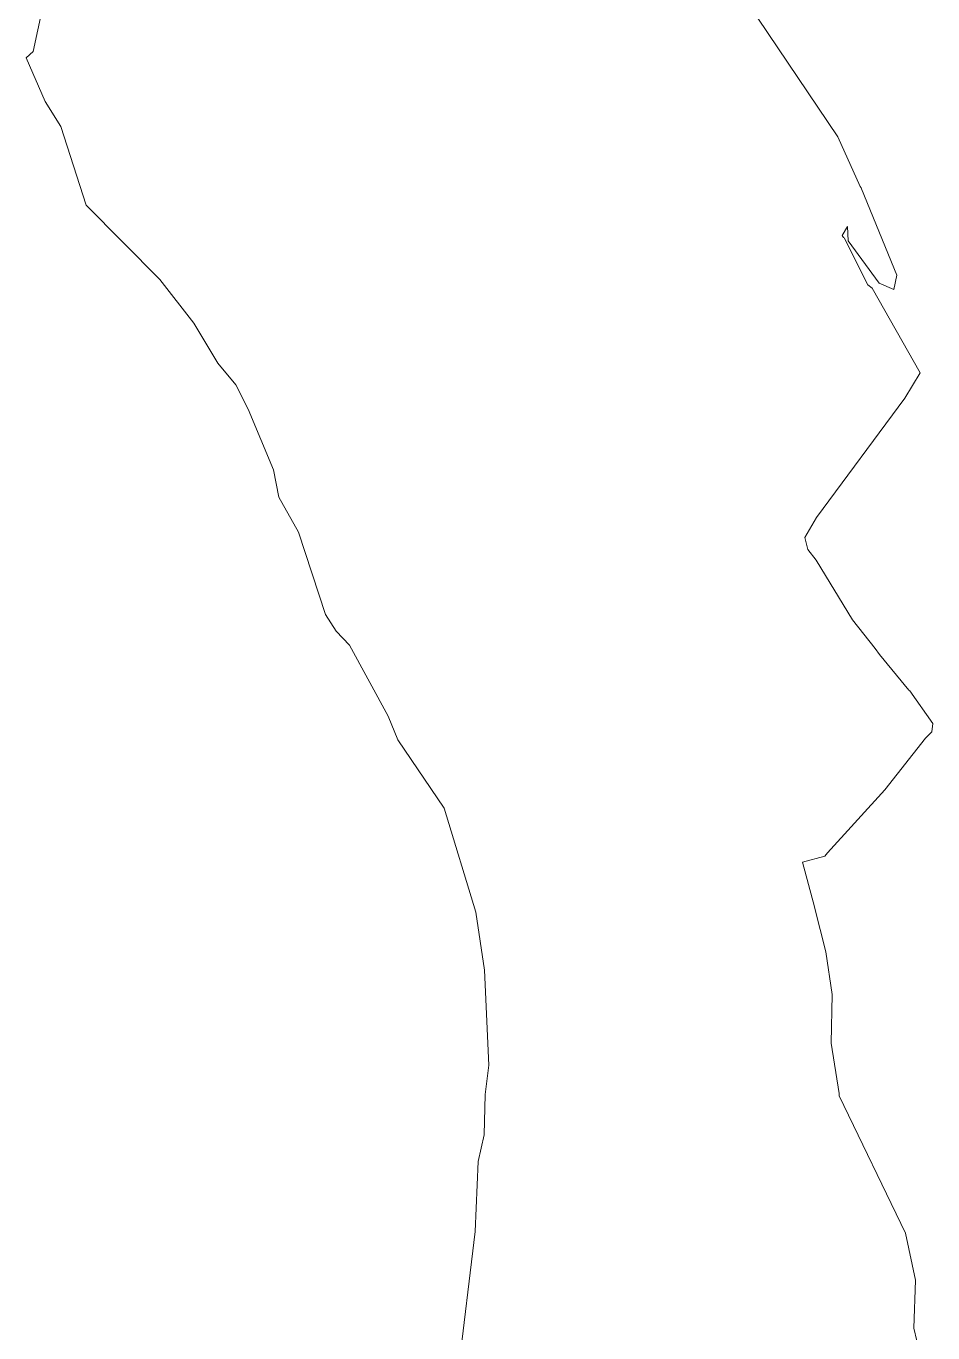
# Model space of a CAD drawing. Header units: metres. Extents: x 809241 to 811075, y 9156873 to 9158251.
# Drawn here: x 809988.2 to 810027.4, y 9157986.3 to 9158042.9 of the extents above; entities that cross this region are included whole.
import ezdxf

# ---------------------------------------------------------------- set-up
doc = ezdxf.new("R2010")
doc.units = ezdxf.units.M
doc.layers.add('C-TOPO-MAJR', color=9, linetype='Continuous')

msp = doc.modelspace()

# ---------------------------------------------------------------- linework, layer by layer
at = {"layer": 'C-TOPO-MAJR', "color": 9, "linetype": 'Continuous', "lineweight": 5}
for points, elevation in [([(810006.9, 9157984.616), (810007.648, 9157990.7), (810007.777, 9157993.732), (810008.03, 9157994.876), (810008.076, 9157996.634), (810008.236, 9157997.893), (810008.051, 9158002.003), (810007.667, 9158004.523), (810006.296, 9158009.011), (810004.288, 9158011.977), (810003.87, 9158013.002), (810002.198, 9158016.074), (810001.627, 9158016.673), (810001.168, 9158017.391), (809999.995, 9158020.953), (809999.14, 9158022.472), (809998.92, 9158023.663), (809997.824, 9158026.285), (809997.289, 9158027.333), (809996.509, 9158028.271), (809995.465, 9158029.999), (809993.991, 9158031.892), (809990.812, 9158035.115), (809989.709, 9158038.509), (809989.039, 9158039.601), (809988.21, 9158041.483), (809988.508, 9158041.755), (809989.636, 9158046.987)], 2660), ([(810026.877, 9157985.427), (810026.626, 9157986.521), (810026.694, 9157988.593), (810026.264, 9157990.623), (810023.389, 9157996.574), (810023.386, 9157996.607), (810023.393, 9157996.673), (810023.05, 9157998.852), (810023.095, 9158000.95), (810022.808, 9158002.806), (810022.325, 9158004.734), (810022.327, 9158004.754), (810021.811, 9158006.677), (810022.777, 9158006.935), (810022.889, 9158007.089), (810025.37, 9158009.807), (810027.122, 9158012.041), (810027.406, 9158012.323), (810027.447, 9158012.677), (810026.443, 9158014.1), (810026.411, 9158014.128), (810025.131, 9158015.66), (810024.957, 9158015.931), (810023.972, 9158017.161), (810022.401, 9158019.754), (810022.04, 9158020.205), (810021.906, 9158020.731), (810022.406, 9158021.598), (810026.233, 9158026.754), (810026.901, 9158027.858), (810024.817, 9158031.521), (810024.634, 9158031.663), (810023.602, 9158033.689), (810023.584, 9158033.715), (810023.518, 9158033.798), (810023.75, 9158034.181), (810023.78, 9158033.572), (810025.119, 9158031.728), (810025.763, 9158031.455), (810025.884, 9158032.086), (810024.352, 9158035.82), (810024.344, 9158035.854), (810024.298, 9158035.909), (810023.328, 9158038.072), (810019.877, 9158043.197)], 2650)]:
    msp.add_lwpolyline(points, dxfattribs=dict(at, elevation=elevation))

doc.saveas('drawing.dxf')
